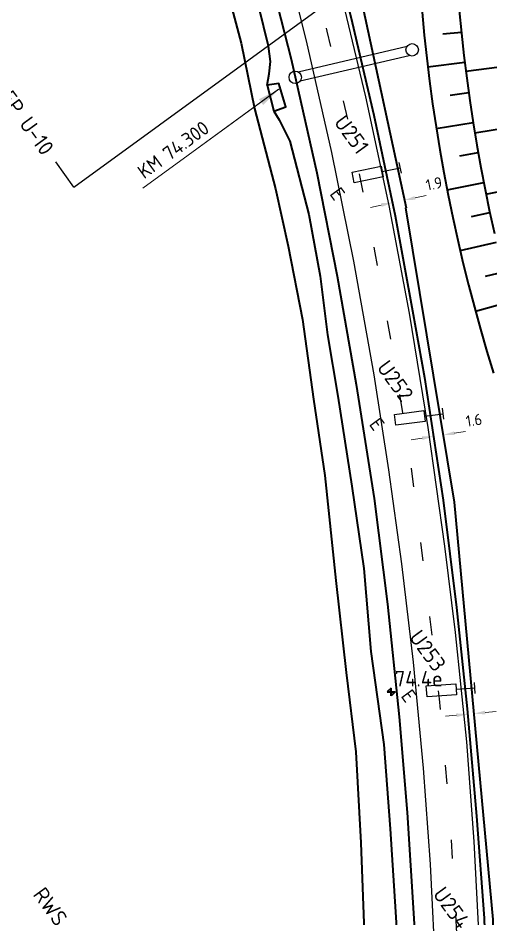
# Model space of a CAD drawing. Header units: metres. Extents: x 134219 to 139080, y 438661 to 444352.
# Drawn here: x 135154.9 to 135230.7, y 443110.3 to 443254.8 of the extents above; entities that cross this region are included whole.
import ezdxf
from ezdxf.enums import TextEntityAlignment as Align

# ---------------------------------------------------------------- set-up
doc = ezdxf.new("R2010")
doc.units = ezdxf.units.M
doc.linetypes.add('13strp', pattern=[4, 1, -3])
doc.linetypes.add('39strp', pattern=[12, 3, -9])
doc.layers.get('DEFPOINTS').update_dxf_attribs({"color": 193})
for name, color, linetype, lineweight in [('N-WE-AM-AANPIJLING-G', 7, 'Continuous', 18), ('N-WE-KL-ET-T18', 1, 'Continuous', 18), ('N-WE-KL-ET-T25', 7, 'Continuous', 25), ('N-WE-KL-ET_LS_OV_ARMATUUR-S', 7, 'Continuous', 25), ('N-WE-KL-ET_LS_OV_ARMATUUR-T18', 1, 'Continuous', 25), ('N-WE-KL-ET_LS_OV_KABEL-G', 10, 'KL-LS-OV-N', 35), ('N-WE-KL-ET_LS_OV_KABEL-M', 7, 'Continuous', 18), ('N-WE-KL-ET_LS_OV_KABEL-T25', 7, 'Continuous', 25), ('N-WE-VW-BEWEGWIJZERING_DRAAGCONSTRUCTIE_PORTAAL-S', 7, 'Continuous', 25), ('Utd-ondergr-bs', 8, 'Continuous', 35), ('Utd-ondergr-nw', 8, '13strp', 35)]:
    doc.layers.add(name, color=color, linetype=linetype, lineweight=lineweight)
doc.layers.add('N-WE-KL-ET_LS_OV_ARMATUUR-T25', color=2, linetype='Continuous')
doc.layers.add('Utd-weg-bs', color=8, linetype='Continuous')
doc.styles.add('dtm a2ee v011$0$rtw_iso', font='NLCS-ISO.ttf')
doc.styles.add('ISO18', font='NLCS-ISO.ttf')
doc.styles.add('ISO25', font='NLCS-ISO.ttf')
doc.styles.add('NLCS-ISO', font='NLCS-ISO.ttf')
doc.styles.add('NLCS_18', font='NLCS-ISO.ttf', dxfattribs={"height": 1.8})
doc.styles.add('NLCS_25', font='NLCS-ISO.ttf', dxfattribs={"height": 2.5})
doc.linetypes.add('KL-LS-OV-N', pattern='A,4,-1,[103,NLCS.SHX,S=0.75,R=0,X=0,Y=0],-1,4,-1.5,["0V",Standard,S=1,R=0,X=0,Y=-0.5],-3', length=14.5)
doc.dimstyles.new('NLCS_t18_pijl_Dimension_l3_h1', dxfattribs={"dimtxt": 1.8, "dimasz": 1.8, "dimexe": 2, "dimexo": 2, "dimgap": 0.7, "dimtad": 1, "dimdec": 1, "dimzin": 0, "dimdsep": 46, "dimtxsty": 'NLCS_18', "dimcen": 2.5, "dimdle": 2, "dimclrd": 256, "dimclre": 256, "dimclrt": 256, "dimadec": 1, "dimazin": 0, "dimtfac": 1, "dimtdec": 1, "dimtofl": 0, "dimtmove": 1, "dimatfit": 0, "dimfxl": 0, "dimtolj": 1, "dimtzin": 0, "dimlwd": 18, "dimlwe": 18, "dimarcsym": 0})
doc.dimstyles.new('UTD', dxfattribs={"dimtxt": 1.8, "dimasz": 1.8, "dimexe": 0, "dimexo": 0, "dimgap": 0.5, "dimtad": 1, "dimdec": 1, "dimzin": 1, "dimdsep": 46, "dimtxsty": 'ISO18', "dimcen": 2.5, "dimclrd": 256, "dimclre": 256, "dimclrt": 1, "dimadec": 0, "dimazin": 0, "dimtfac": 1, "dimtdec": 1, "dimtmove": 0, "dimatfit": 3, "dimfxl": 0, "dimlwd": -1, "dimlwe": -1, "dimarcsym": 0})

# ---------------------------------------------------------------- blocks, each defined once
blk = doc.blocks.new('SKL-ET_OV_ARMATUUR_LD_NATRIUM_1x135W-SO')
for points in [[(0, 0.88), (0, -0.88)], [(3, 0), (0, 0)]]:
    blk.add_lwpolyline(points)
blk.add_lwpolyline([(3, 0.88), (7.75, 0.88), (7.75, -0.88), (3, -0.88)], close=True)
at = {"layer": 'N-WE-KL-ET-T18', "linetype": 'ByBlock', "style": 'NLCS-ISO'}
blk.add_attdef('GROEPSNUMMER', text='', height=1.8, dxfattribs=at).set_placement((-2, -4), align=Align.RIGHT)
blk.add_attdef('FASE-AANSLUITING', (10, -4), '', height=1.8, dxfattribs=at)
at = {"layer": 'N-WE-KL-ET-T18', "linetype": 'ByBlock', "style": 'NLCS-ISO', "flags": 1}
for tag, p in [('TYPE_ARMATUUR', (7.76, -13.46)), ('TYPE_FABRIKAAT', (7.76, -17.24)), ('VERMOGEN_LAMP', (7.76, -21.02)), ('SPIEGELSTAND', (7.76, -24.81)), ('HOOGTE_LICHTMAST', (7.76, -28.59)), ('UITLEGGERHOEK', (7.76, -32.38)), ('TYPE_LICHTMAST', (7.76, -36.16)), ('BOTSVRIENDELIJK', (7.76, -39.95)), ('POSITIE_LICHTMAST', (7.76, -43.73)), ('KABELAANSLUITING', (7.76, -47.52)), ('VOEDINGSPUNT', (7.76, -51.3))]:
    blk.add_attdef(tag, p, '', height=1.8, dxfattribs=at)
at = {"layer": 'N-WE-KL-ET-T25', "linetype": 'ByBlock', "style": 'NLCS-ISO'}
blk.add_attdef('MASTNUMMER', text='', height=2.5, dxfattribs=at).set_placement((4, 3.31), align=Align.MIDDLE)
at = {"layer": 'N-WE-KL-ET-T25', "linetype": 'ByBlock', "style": 'NLCS-ISO', "flags": 1}
blk.add_attdef('TYPE_SYMBOOL', (7.76, -10.06), '', height=2.5, dxfattribs=at)
blk = doc.blocks.new('RVMXE')
at = {"style": 'ISO25'}
blk.add_attdef('E', text='', height=2.25, dxfattribs=at).set_placement((5.5, 2.625), align=Align.MIDDLE)
blk = doc.blocks.new('dtm a2ee v011$0$hecto-flat-74')
at = {"layer": 'Utd-ondergr-bs'}
for p, q in [((0, 0.625), (-0.625, 0)), ((-0.625, 0), (0.625, 0)), ((0, -0.625), (0, 0.625)), ((0.625, 0), (0, -0.625))]:
    blk.add_line(p, q, dxfattribs=at)
blk = doc.blocks.new('*D562')
at = {"layer": 'DEFPOINTS', "color": 0, "transparency": 16777216}
for p in [(135215.04, 443225.16), (135216.94, 443225.56), (135216.94, 443225.56)]:
    blk.add_point(p, dxfattribs=at)
at = {"layer": 'N-WE-KL-ET_LS_OV_KABEL-M', "linetype": 'Continuous', "lineweight": 18, "transparency": 16777216}
for p, q in [((135218.71, 443225.93), (135220.47, 443226.3)), ((135213.28, 443224.79), (135211.52, 443224.41))]:
    blk.add_line(p, q, dxfattribs=at)
at = {"layer": 'N-WE-KL-ET_LS_OV_KABEL-M', "lineweight": 18, "transparency": 16777216}
for p, q in [((135215.04, 443225.16), (135215.46, 443223.2)), ((135216.94, 443225.56), (135217.36, 443223.6))]:
    blk.add_line(p, q, dxfattribs=at)
at = {"layer": 'N-WE-KL-ET_LS_OV_KABEL-M', "transparency": 16777216}
for points in [[(135218.64, 443226.22), (135218.77, 443225.64), (135216.94, 443225.56)], [(135213.22, 443225.08), (135213.35, 443224.49), (135215.04, 443225.16)]]:
    blk.add_solid(points, dxfattribs=at)
at = {"layer": 'N-WE-KL-ET_LS_OV_KABEL-M', "transparency": 16777216, "insert": (135221.75, 443228.21), "char_height": 1.8, "attachment_point": 5, "rotation": 11.9099, "style": 'NLCS_18'}
blk.add_mtext('\\A1;1.9', dxfattribs=at)
blk = doc.blocks.new('*D563')
at = {"layer": 'DEFPOINTS', "color": 0, "transparency": 16777216}
for p in [(135221.65, 443187.63), (135223.23, 443187.87), (135223.23, 443187.87)]:
    blk.add_point(p, dxfattribs=at)
at = {"layer": 'N-WE-KL-ET_LS_OV_KABEL-M', "linetype": 'Continuous', "lineweight": 18, "transparency": 16777216}
for p, q in [((135225.01, 443188.15), (135226.79, 443188.42)), ((135219.87, 443187.36), (135218.09, 443187.08))]:
    blk.add_line(p, q, dxfattribs=at)
at = {"layer": 'N-WE-KL-ET_LS_OV_KABEL-M', "lineweight": 18, "transparency": 16777216}
for p, q in [((135221.65, 443187.63), (135221.95, 443185.65)), ((135223.23, 443187.87), (135223.54, 443185.9))]:
    blk.add_line(p, q, dxfattribs=at)
at = {"layer": 'N-WE-KL-ET_LS_OV_KABEL-M', "transparency": 16777216}
for points in [[(135224.97, 443188.44), (135225.06, 443187.85), (135223.23, 443187.87)], [(135219.82, 443187.65), (135219.91, 443187.06), (135221.65, 443187.63)]]:
    blk.add_solid(points, dxfattribs=at)
at = {"layer": 'N-WE-KL-ET_LS_OV_KABEL-M', "transparency": 16777216, "insert": (135228.16, 443190.25), "char_height": 1.8, "attachment_point": 5, "rotation": 8.7256, "style": 'NLCS_18'}
blk.add_mtext('\\A1;1.6', dxfattribs=at)
blk = doc.blocks.new('*D564')
at = {"layer": 'DEFPOINTS', "color": 0, "transparency": 16777216}
for p in [(135227.16, 443143.03), (135228.16, 443143.13), (135228.16, 443143.13)]:
    blk.add_point(p, dxfattribs=at)
at = {"layer": 'N-WE-KL-ET_LS_OV_KABEL-M', "lineweight": 18, "transparency": 16777216}
for p, q in [((135227.16, 443143.03), (135226.97, 443145.02)), ((135228.16, 443143.13), (135227.97, 443145.12))]:
    blk.add_line(p, q, dxfattribs=at)
at = {"layer": 'N-WE-KL-ET_LS_OV_KABEL-M', "linetype": 'Continuous', "lineweight": 18, "transparency": 16777216}
for p, q in [((135229.96, 443143.3), (135231.75, 443143.47)), ((135225.37, 443142.86), (135223.57, 443142.69))]:
    blk.add_line(p, q, dxfattribs=at)
at = {"layer": 'N-WE-KL-ET_LS_OV_KABEL-M', "transparency": 16777216}
for points in [[(135229.93, 443143.6), (135229.99, 443143), (135228.16, 443143.13)], [(135225.34, 443143.16), (135225.39, 443142.56), (135227.16, 443143.03)]]:
    blk.add_solid(points, dxfattribs=at)
at = {"layer": 'N-WE-KL-ET_LS_OV_KABEL-M', "transparency": 16777216, "insert": (135233.17, 443145.22), "char_height": 1.8, "attachment_point": 5, "rotation": 5.48, "style": 'NLCS_18'}
blk.add_mtext('\\A1;1.0', dxfattribs=at)
blk = doc.blocks.new('SAL-AM_KILOMETRERING-SO')
blk.add_lwpolyline([(-37, 0), (-28, 0), (-10, 0)])
at = {"style": 'ISO25'}
blk.add_text('KM', height=2.25, dxfattribs=at).set_placement((-36, 1))
blk.add_attdef('KM', (-31, 1), '', height=2.25, dxfattribs=at)

msp = doc.modelspace()

# ---------------------------------------------------------------- linework, layer by layer
at = {"layer": 'N-WE-KL-ET_LS_OV_KABEL-G', "extrusion": (0.977613, 0.210413, 0), "elevation": 225450.22, "flags": 128}
msp.add_lwpolyline([(404883.4, -1.76), (404850.23, 0)], dxfattribs=at)
at = {"layer": 'N-WE-KL-ET_LS_OV_KABEL-G', "flags": 128}
msp.add_lwpolyline([(135209.38, 442876.52), (135215.9, 442906.19), (135221.66, 442939.05), (135223.77, 442952.18), (135228.05, 442986.76), (135230.31, 443010.56), (135232.11, 443050.29), (135232.34, 443073.06), (135231.23, 443110.05), (135225.02, 443177.05), (135217.21, 443224.34)], dxfattribs=at)
at = {"layer": 'N-WE-KL-ET_LS_OV_KABEL-T25'}
for q in [(135209.18, 443260.64), (135160.96, 443231.71)]:
    msp.add_line((135163.9, 443227.67), q, dxfattribs=at)
at = {"layer": 'N-WE-VW-BEWEGWIJZERING_DRAAGCONSTRUCTIE_PORTAAL-S'}
for points in [[(135199.92, 443246.19), (135217.41, 443250.28)], [(135200.26, 443244.73), (135217.76, 443248.82)]]:
    msp.add_lwpolyline(points, dxfattribs=at)
for centre in [(135218.23, 443249.71), (135199.45, 443245.3)]:
    msp.add_circle(centre, 1, dxfattribs=at)
at = {"layer": 'Utd-ondergr-bs', "flags": 128}
for points in [[(135194.92, 443244.02), (135195.24, 443245.83), (135195.45, 443247.82), (135195.13, 443250.29), (135192.03, 443262.99), (135189.04, 443274.22), (135184.95, 443288.27), (135181.05, 443300.59), (135176.37, 443314.03), (135171.12, 443328.75), (135166.39, 443340.48), (135160.9, 443355.2), (135156.22, 443367.63), (135150.53, 443381.75), (135145.81, 443392.91), (135141.78, 443402.84), (135135.46, 443416.05), (135127.83, 443430.78), (135120.79, 443444.35), (135112.75, 443458.59), (135106.57, 443469.23), (135099.36, 443480.69)], [(135141.4, 443434.63), (135146.98, 443423.73), (135154.11, 443408.91), (135162.64, 443390.23), (135170.13, 443372.8), (135176.64, 443356.62), (135182.71, 443340.37), (135187.98, 443325.14), (135193.28, 443309.19), (135198, 443293.8), (135201.83, 443280.16), (135205.3, 443267.52), (135208.59, 443254.08), (135212.08, 443239.19), (135215.49, 443223.05), (135218.27, 443207.81), (135220.2, 443197.07), (135223.22, 443177.38), (135225.37, 443160.15), (135227.08, 443143.88), (135228.6, 443126.64), (135229.79, 443110.3), (135230.12, 443099.51)], [(135131.71, 443429.66), (135132.86, 443427.5), (135141.63, 443409.67), (135148.91, 443394.07), (135156.57, 443376.81), (135162.9, 443361.44), (135170.01, 443342.96), (135175.51, 443327.72), (135181.2, 443310.92), (135186.16, 443295.04), (135190.59, 443279.69), (135194.89, 443263.53), (135198.81, 443248.2), (135202.92, 443229.96), (135206.17, 443213.35), (135209.23, 443195.99), (135212.11, 443177.69), (135214.27, 443160.69), (135216.13, 443142.6), (135217.45, 443127.27), (135218.53, 443110.22), (135219.03, 443101.03), (135219.38, 443093.5)], [(135149.91, 443372.94), (135155.56, 443360.29), (135160.34, 443347.32), (135166.08, 443332.19), (135171.02, 443317.95), (135175.61, 443303.7), (135180.58, 443288.18), (135184.39, 443274.24), (135188.01, 443261.05), (135190.75, 443250.77), (135192.9, 443240.28), (135196.27, 443227.41), (135198.29, 443218.17), (135200.62, 443206.4), (135202.37, 443193.6), (135204.18, 443181.34), (135205.98, 443164.52), (135207.63, 443149.71), (135209.18, 443137), (135209.98, 443122.4), (135210.49, 443109.5), (135210.91, 443096.18), (135211.2, 443088.92)], [(135196.02, 443239.88), (135196.87, 443238.49), (135198.58, 443235.04), (135201.63, 443223.25), (135203.44, 443213.37), (135204.62, 443203.96), (135206.3, 443194.1), (135208.56, 443179.66), (135210.47, 443166.43), (135211.62, 443153.11), (135213.69, 443138.17), (135214.69, 443124.65), (135215.56, 443111.28), (135216.37, 443098.12), (135216.68, 443091.99)]]:
    msp.add_lwpolyline(points, dxfattribs=at)
msp.add_lwpolyline([(135196.02, 443239.88), (135197.93, 443240.53), (135196.84, 443244.32), (135194.92, 443244.02)], close=True, dxfattribs=at)
at = {"layer": 'Utd-ondergr-nw', "linetype": 'Continuous', "flags": 128}
for points in [[(135225.81, 443256.02), (135226.16, 443252.39), (135226.56, 443248.78), (135227, 443245.17), (135227.5, 443241.58), (135228.04, 443237.99), (135228.63, 443234.41), (135229.27, 443230.84), (135229.95, 443227.29), (135230.68, 443223.74), (135231.46, 443220.21)], [(135219.82, 443255.78), (135220.17, 443252.07), (135220.57, 443248.38), (135221.02, 443244.69), (135221.52, 443241.01), (135222.07, 443237.34), (135222.67, 443233.67), (135223.32, 443230.03), (135224.02, 443226.39), (135224.77, 443222.76), (135225.56, 443219.15), (135226.4, 443215.55), (135227.29, 443211.96), (135228.23, 443208.39), (135229.22, 443204.83), (135230.25, 443201.29), (135231.33, 443197.77)], [(135223.16, 443252.27), (135226.14, 443252.57)], [(135220.74, 443246.99), (135226.69, 443247.71)], [(135226.86, 443246.28), (135235.58, 443247.38)], [(135224.35, 443242.45), (135227.32, 443242.86)], [(135222.11, 443237.09), (135228.03, 443238.02)], [(135228.3, 443236.39), (135236.5, 443237.74)], [(135225.89, 443232.68), (135228.84, 443233.2)], [(135223.86, 443227.24), (135229.74, 443228.39)], [(135230.1, 443226.55), (135237.78, 443228.11)], [(135227.79, 443222.97), (135230.72, 443223.6)], [(135225.95, 443217.46), (135231.79, 443218.83)], [(135230.04, 443213.34), (135232.95, 443214.08)], [(135228.4, 443207.77), (135234.19, 443209.35)]]:
    msp.add_lwpolyline(points, dxfattribs=at)
at = {"layer": 'Utd-weg-bs', "flags": 128}
for points in [[(135140.79, 443434.32), (135145.42, 443425.36), (135152.93, 443410.13), (135159.21, 443396.33), (135166.83, 443379.05), (135173.42, 443362.99), (135180, 443345.8), (135185.45, 443330.82), (135192.17, 443310.59), (135197.55, 443292.97), (135201.33, 443279.71), (135205.85, 443262.55), (135210.75, 443242.15), (135214.49, 443224.72), (135217.73, 443207.42), (135220.74, 443189.06), (135223.42, 443170.03), (135225.15, 443156.16), (135226.95, 443138.58), (135228.13, 443122.6), (135229.01, 443106.08), (135229.36, 443099.08)], [(135134.34, 443431.01), (135141.97, 443416.01), (135150.07, 443399.03), (135157.52, 443382.16), (135164.07, 443366.81), (135170.67, 443350.1), (135176.36, 443334.67), (135182.76, 443316.13), (135188.15, 443299.15), (135192.86, 443283.17), (135196.95, 443267.96), (135201.2, 443251.14), (135205.3, 443233.21), (135208.82, 443215.79), (135212.07, 443197.53), (135214.43, 443182.26), (135216.51, 443167.19), (135218.4, 443151.36), (135220, 443134.36), (135221.12, 443118.93), (135222.05, 443100.45), (135222.25, 443095.1)]]:
    msp.add_lwpolyline(points, dxfattribs=at)
at = {"layer": 'Utd-weg-bs', "linetype": '39strp', "flags": 128}
msp.add_lwpolyline([(135137.56, 443432.66), (135142.84, 443422.41), (135151.3, 443405.14), (135158.53, 443388.99), (135165.01, 443374.05), (135172.41, 443355.65), (135178.45, 443339.48), (135185.05, 443320.72), (135190.25, 443304.47), (135195.68, 443286.41), (135200.35, 443269.31), (135204.55, 443252.72), (135208.85, 443234.27), (135212.23, 443217.11), (135215.31, 443200.09), (135218.13, 443182.03), (135220.6, 443162.4), (135222.58, 443145.5), (135224.07, 443129.22), (135225.14, 443112.75), (135225.79, 443097.09)], dxfattribs=at)

# ---------------------------------------------------------------- block references
at = {"layer": 'N-WE-AM-AANPIJLING-G'}
ref = msp.add_blockref('SAL-AM_KILOMETRERING-SO', (135204.87, 443249.26), dxfattribs=dict(at, rotation=36.065996042389))
ref.add_attrib('KM', '74.300', (135179.23, 443231.81), dxfattribs={"layer": 'N-WE-KL-ET_LS_OV_ARMATUUR-T25', "height": 2.25, "rotation": 36.066, "style": 'ISO25'})
at = {"layer": 'N-WE-KL-ET_LS_OV_ARMATUUR-S'}
for p, rotation in [((135216.35, 443230.78), 191.5756730417671), ((135223.2, 443191.28), 187.2311696805568), ((135228.3, 443147.24), 183.8673303475653)]:
    msp.add_blockref('SKL-ET_OV_ARMATUUR_LD_NATRIUM_1x135W-SO', p, dxfattribs=dict(at, rotation=rotation))
at = {"layer": 'N-WE-KL-ET_LS_OV_ARMATUUR-T18'}
ref = msp.add_blockref('RVMXE', (135216.35, 443230.78), dxfattribs=dict(at, rotation=306.0659960422106))
ref.add_attrib('E', 'E', dxfattribs={"layer": '0', "height": 2.25, "rotation": 306.066, "style": 'ISO25'}).set_placement((135206.24, 443226.59, -6.24), align=Align.MIDDLE)
ref = msp.add_blockref('RVMXE', (135223.2, 443191.28), dxfattribs=dict(at, rotation=306.0659960422106))
ref.add_attrib('E', 'E', dxfattribs={"layer": '0', "height": 2.25, "rotation": 306.066, "style": 'ISO25'}).set_placement((135212.58, 443189.61), align=Align.MIDDLE)
ref = msp.add_blockref('RVMXE', (135228.3, 443147.24), dxfattribs=dict(at, rotation=306.0659960422106))
ref.add_attrib('E', 'E', dxfattribs={"layer": '0', "height": 2.25, "rotation": 306.066, "style": 'ISO25'}).set_placement((135217.69, 443145.97, -2.64), align=Align.MIDDLE)
at = {"layer": 'Utd-ondergr-bs'}
msp.add_blockref('dtm a2ee v011$0$hecto-flat-74', (135214.87, 443146.61), dxfattribs=at)

# ---------------------------------------------------------------- texts
at = {"layer": 'N-WE-KL-ET_LS_OV_ARMATUUR-T25', "style": 'ISO25'}
for s, p in [('U251', (135205.56, 443238.06)), ('U252', (135212.44, 443198.66)), ('U253', (135217.63, 443155.36)), ('U254', (135221.45, 443114.12))]:
    msp.add_text(s, height=2.5, rotation=306.066, dxfattribs=at).set_placement(p)
at = {"layer": 'N-WE-KL-ET_LS_OV_KABEL-T25', "style": 'NLCS_25'}
for p in [(135159.83, 443233.26), (135209.91, 443043.78)]:
    msp.add_text('RWS OP U-3 VG-YMvKas 4x10mm² (OV) - A27 GROEP U-10', height=2.5, rotation=306.066, dxfattribs=at).set_placement(p, align=Align.MIDDLE_RIGHT)
at = {"layer": 'Utd-ondergr-bs', "color": 7, "style": 'dtm a2ee v011$0$rtw_iso'}
msp.add_text('74.4e', height=2.5, dxfattribs=at).set_placement((135215.46, 443147.48))

# ---------------------------------------------------------------- dimensions: what is measured, and where the dimension line sits
at = {"layer": 'N-WE-KL-ET_LS_OV_KABEL-M'}
for base, p1, p2, angle, picture, middle in [((135216.94, 443225.56), (135215.04, 443225.16), (135216.94, 443225.56), 11.9099, '*D562', (135222.08, 443226.64)), ((135223.23, 443187.87), (135221.65, 443187.63), (135223.23, 443187.87), 8.7256, '*D563', (135228.4, 443188.67)), ((135228.16, 443143.13), (135227.16, 443143.03), (135228.16, 443143.13), 5.48, '*D564', (135233.32, 443143.63))]:
    dim = msp.add_linear_dim(base=base, p1=p1, p2=p2, angle=angle, dimstyle='NLCS_t18_pijl_Dimension_l3_h1', dxfattribs=at)
    dim.commit()
    dim.dimension.update_dxf_attribs({"geometry": picture, "text_midpoint": middle, "dimtype": 161})

# ---------------------------------------------------------------- leaders
at = {"layer": 'N-WE-AM-AANPIJLING-G'}
msp.add_leader([(135196.79, 443243.37), (135174.96, 443227.47)], dimstyle='UTD', override={"dimasz": 3.5, "dimfxl": 0}, dxfattribs=at)

doc.saveas('drawing.dxf')
